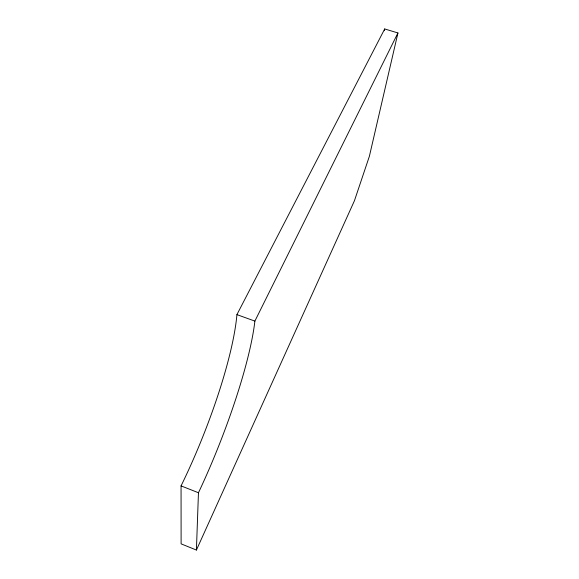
<?xml version="1.0" encoding="UTF-8"?>
<svg xmlns="http://www.w3.org/2000/svg" width="579" height="579" viewBox="0 0 579 579"><rect width="100%" height="100%" fill="white"/><g stroke="black" fill="none" stroke-linecap="round" stroke-linejoin="round"><path stroke-width="0.87" d="M196.411 550.05L198.459 492.743A152.335 26.989 -68.5 0 0 254.883 321.099L397.939 32.96L384.702 28.95L236.92 314.629A151.799 30.455 -68.2 0 1 181.061 485.89L181.111 543.862L196.411 550.05L354.435 200.739L369.38 156.294L397.939 32.96M384.318 30.716L384.702 28.95M236.92 314.629L254.883 321.099M181.061 485.89L198.459 492.743"/></g></svg>
